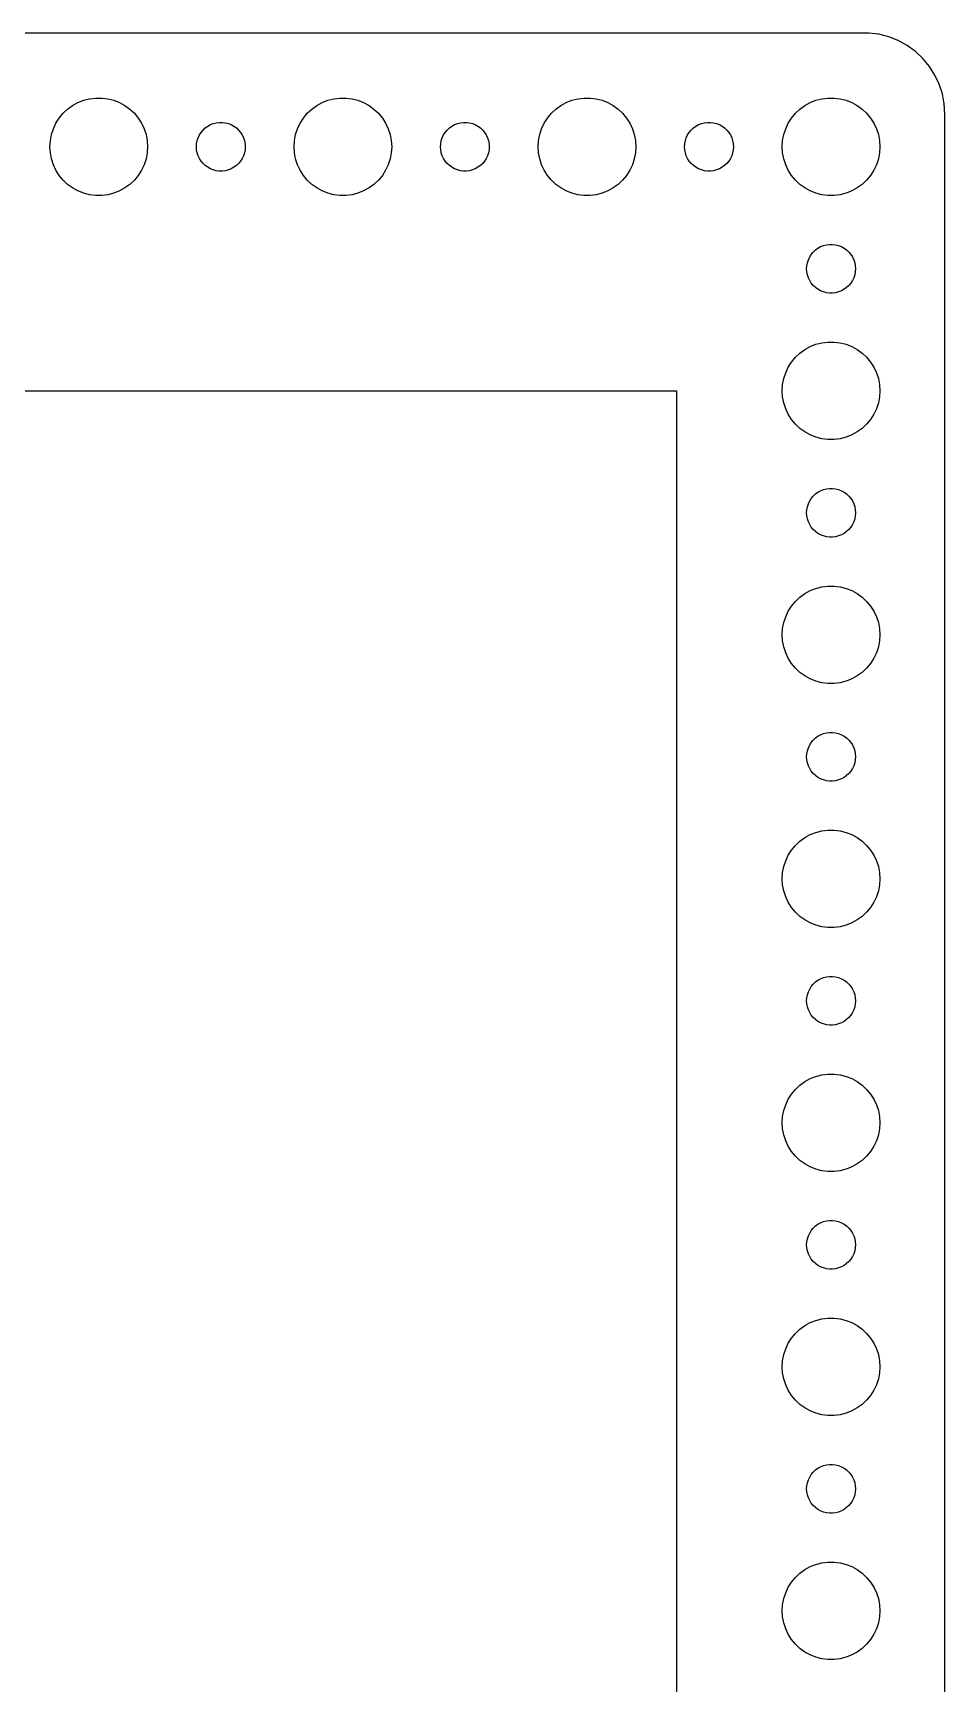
# Model space of a CAD drawing. Header units: metres. Extents: x -52 to 52, y 107 to 301.
# Drawn here: x -4 to 52, y 199.5 to 301 of the extents above; entities that cross this region are included whole.
import ezdxf

# ---------------------------------------------------------------- set-up
doc = ezdxf.new("R2010")
doc.units = ezdxf.units.M

msp = doc.modelspace()

# ---------------------------------------------------------------- linework, layer by layer
for p, q in [((47.3139, 300.99), (-47.3139, 300.99)), ((47.9369, 300.911), (47.3139, 300.99)), ((48.5451, 300.755), (47.9369, 300.911)), ((49.1289, 300.524), (48.5451, 300.755)), ((49.6791, 300.222), (49.1289, 300.524)), ((50.1871, 299.853), (49.6791, 300.222)), ((50.6448, 299.423), (50.1871, 299.853)), ((51.0451, 298.939), (50.6448, 299.423)), ((51.3815, 298.409), (51.0451, 298.939)), ((51.6489, 297.841), (51.3815, 298.409)), ((51.8429, 297.243), (51.6489, 297.841)), ((-1.91226, 296.312), (-1.60747, 296.533)), ((-1.60747, 296.533), (-1.27733, 296.714)), ((-1.27733, 296.714), (-0.92705, 296.853)), ((-0.92705, 296.853), (-0.56213, 296.947)), ((-0.56213, 296.947), (-0.18837, 296.994)), ((-0.18837, 296.994), (0.18837, 296.994)), ((0.18837, 296.994), (0.56213, 296.947)), ((0.56213, 296.947), (0.92705, 296.853)), ((0.92705, 296.853), (1.27733, 296.714)), ((1.27733, 296.714), (1.60747, 296.533)), ((1.60747, 296.533), (1.91226, 296.312)), ((13.0877, 296.312), (13.3925, 296.533)), ((13.3925, 296.533), (13.7227, 296.714)), ((13.7227, 296.714), (14.0729, 296.853)), ((14.0729, 296.853), (14.4379, 296.947)), ((14.4379, 296.947), (14.8116, 296.994)), ((14.8116, 296.994), (15.1884, 296.994)), ((15.1884, 296.994), (15.5621, 296.947)), ((15.5621, 296.947), (15.927, 296.853)), ((15.927, 296.853), (16.2773, 296.714)), ((16.2773, 296.714), (16.6075, 296.533)), ((16.6075, 296.533), (16.9123, 296.312)), ((28.0877, 296.312), (28.3925, 296.533)), ((28.3925, 296.533), (28.7227, 296.714)), ((28.7227, 296.714), (29.0729, 296.853)), ((29.0729, 296.853), (29.4379, 296.947)), ((29.4379, 296.947), (29.8116, 296.994)), ((29.8116, 296.994), (30.1884, 296.994)), ((30.1884, 296.994), (30.5621, 296.947)), ((30.5621, 296.947), (30.927, 296.853)), ((30.927, 296.853), (31.2773, 296.714)), ((31.2773, 296.714), (31.6075, 296.533)), ((31.6075, 296.533), (31.9123, 296.312)), ((43.0877, 296.312), (43.3925, 296.533)), ((43.3925, 296.533), (43.7227, 296.714)), ((43.7227, 296.714), (44.0729, 296.853)), ((44.0729, 296.853), (44.4379, 296.947)), ((44.4379, 296.947), (44.8116, 296.994)), ((44.8116, 296.994), (45.1884, 296.994)), ((45.1884, 296.994), (45.5621, 296.947)), ((45.5621, 296.947), (45.927, 296.853)), ((45.927, 296.853), (46.2773, 296.714)), ((46.2773, 296.714), (46.6075, 296.533)), ((46.6075, 296.533), (46.9123, 296.312)), ((51.9606, 296.627), (51.8429, 297.243)), ((52, 296), (51.9606, 296.627)), ((-2.78932, 295.104), (-2.62891, 295.445)), ((-2.62891, 295.445), (-2.42705, 295.763)), ((-2.42705, 295.763), (-2.1869, 296.054)), ((-2.1869, 296.054), (-1.91226, 296.312)), ((1.91226, 296.312), (2.1869, 296.054)), ((2.1869, 296.054), (2.42705, 295.763)), ((2.42705, 295.763), (2.62891, 295.445)), ((2.62891, 295.445), (2.78932, 295.104)), ((6.69626, 295.266), (6.86133, 295.357)), ((6.86133, 295.357), (7.03647, 295.427)), ((7.03647, 295.427), (7.21892, 295.473)), ((7.21892, 295.473), (7.40581, 295.497)), ((7.40581, 295.497), (7.59418, 295.497)), ((7.59418, 295.497), (7.78107, 295.473)), ((7.78107, 295.473), (7.96352, 295.427)), ((7.96352, 295.427), (8.13866, 295.357)), ((8.13866, 295.357), (8.30373, 295.266)), ((12.2107, 295.104), (12.3711, 295.445)), ((12.3711, 295.445), (12.5729, 295.763)), ((12.5729, 295.763), (12.8131, 296.054)), ((12.8131, 296.054), (13.0877, 296.312)), ((16.9123, 296.312), (17.1869, 296.054)), ((17.1869, 296.054), (17.427, 295.763)), ((17.427, 295.763), (17.6289, 295.445)), ((17.6289, 295.445), (17.7893, 295.104)), ((21.6963, 295.266), (21.8613, 295.357)), ((21.8613, 295.357), (22.0365, 295.427)), ((22.0365, 295.427), (22.2189, 295.473)), ((22.2189, 295.473), (22.4058, 295.497)), ((22.4058, 295.497), (22.5942, 295.497)), ((22.5942, 295.497), (22.7811, 295.473)), ((22.7811, 295.473), (22.9635, 295.427)), ((22.9635, 295.427), (23.1387, 295.357)), ((23.1387, 295.357), (23.3037, 295.266)), ((27.2107, 295.104), (27.3711, 295.445)), ((27.3711, 295.445), (27.5729, 295.763)), ((27.5729, 295.763), (27.8131, 296.054)), ((27.8131, 296.054), (28.0877, 296.312)), ((31.9123, 296.312), (32.1869, 296.054)), ((32.1869, 296.054), (32.427, 295.763)), ((32.427, 295.763), (32.6289, 295.445)), ((32.6289, 295.445), (32.7893, 295.104)), ((36.6963, 295.266), (36.8613, 295.357)), ((36.8613, 295.357), (37.0365, 295.427)), ((37.0365, 295.427), (37.2189, 295.473)), ((37.2189, 295.473), (37.4058, 295.497)), ((37.4058, 295.497), (37.5942, 295.497)), ((37.5942, 295.497), (37.7811, 295.473)), ((37.7811, 295.473), (37.9635, 295.427)), ((37.9635, 295.427), (38.1387, 295.357)), ((38.1387, 295.357), (38.3037, 295.266)), ((42.2107, 295.104), (42.3711, 295.445)), ((42.3711, 295.445), (42.5729, 295.763)), ((42.5729, 295.763), (42.8131, 296.054)), ((42.8131, 296.054), (43.0877, 296.312)), ((46.9123, 296.312), (47.1869, 296.054)), ((47.1869, 296.054), (47.427, 295.763)), ((47.427, 295.763), (47.6289, 295.445)), ((47.6289, 295.445), (47.7893, 295.104)), ((52, 112), (52, 296)), ((-3, 294), (-2.97633, 294.376)), ((-2.97633, 294.376), (-2.90575, 294.746)), ((-2.90575, 294.746), (-2.78932, 295.104)), ((2.78932, 295.104), (2.90575, 294.746)), ((2.90575, 294.746), (2.97633, 294.376)), ((2.97633, 294.376), (3, 294)), ((6.01183, 294.188), (6.04712, 294.373)), ((6.04712, 294.373), (6.10533, 294.552)), ((6.10533, 294.552), (6.18553, 294.723)), ((6.18553, 294.723), (6.28647, 294.882)), ((6.28647, 294.882), (6.40654, 295.027)), ((6.40654, 295.027), (6.54385, 295.156)), ((6.54385, 295.156), (6.69626, 295.266)), ((8.30373, 295.266), (8.45613, 295.156)), ((8.45613, 295.156), (8.59344, 295.027)), ((8.59344, 295.027), (8.71352, 294.882)), ((8.71352, 294.882), (8.81445, 294.723)), ((8.81445, 294.723), (8.89465, 294.552)), ((8.89465, 294.552), (8.95287, 294.373)), ((8.95287, 294.373), (8.98816, 294.188)), ((12, 294), (12.0237, 294.376)), ((12.0237, 294.376), (12.0942, 294.746)), ((12.0942, 294.746), (12.2107, 295.104)), ((17.7893, 295.104), (17.9057, 294.746)), ((17.9057, 294.746), (17.9763, 294.376)), ((17.9763, 294.376), (18, 294)), ((21.0118, 294.188), (21.0471, 294.373)), ((21.0471, 294.373), (21.1053, 294.552)), ((21.1053, 294.552), (21.1855, 294.723)), ((21.1855, 294.723), (21.2865, 294.882)), ((21.2865, 294.882), (21.4065, 295.027)), ((21.4065, 295.027), (21.5439, 295.156)), ((21.5439, 295.156), (21.6963, 295.266)), ((23.3037, 295.266), (23.4561, 295.156)), ((23.4561, 295.156), (23.5934, 295.027)), ((23.5934, 295.027), (23.7135, 294.882)), ((23.7135, 294.882), (23.8145, 294.723)), ((23.8145, 294.723), (23.8947, 294.552)), ((23.8947, 294.552), (23.9529, 294.373)), ((23.9529, 294.373), (23.9882, 294.188)), ((27, 294), (27.0237, 294.376)), ((27.0237, 294.376), (27.0942, 294.746)), ((27.0942, 294.746), (27.2107, 295.104)), ((32.7893, 295.104), (32.9057, 294.746)), ((32.9057, 294.746), (32.9763, 294.376)), ((32.9763, 294.376), (33, 294)), ((36.0118, 294.188), (36.0471, 294.373)), ((36.0471, 294.373), (36.1053, 294.552)), ((36.1053, 294.552), (36.1855, 294.723)), ((36.1855, 294.723), (36.2865, 294.882)), ((36.2865, 294.882), (36.4065, 295.027)), ((36.4065, 295.027), (36.5439, 295.156)), ((36.5439, 295.156), (36.6963, 295.266)), ((38.3037, 295.266), (38.4561, 295.156)), ((38.4561, 295.156), (38.5934, 295.027)), ((38.5934, 295.027), (38.7135, 294.882)), ((38.7135, 294.882), (38.8145, 294.723)), ((38.8145, 294.723), (38.8947, 294.552)), ((38.8947, 294.552), (38.9529, 294.373)), ((38.9529, 294.373), (38.9882, 294.188)), ((42, 294), (42.0237, 294.376)), ((42.0237, 294.376), (42.0942, 294.746)), ((42.0942, 294.746), (42.2107, 295.104)), ((47.7893, 295.104), (47.9057, 294.746)), ((47.9057, 294.746), (47.9763, 294.376)), ((47.9763, 294.376), (48, 294)), ((-2.97633, 293.624), (-3, 294)), ((-2.90575, 293.254), (-2.97633, 293.624)), ((2.97633, 293.624), (2.90575, 293.254)), ((3, 294), (2.97633, 293.624)), ((6, 294), (6.01183, 294.188)), ((6.01183, 293.812), (6, 294)), ((6.04712, 293.627), (6.01183, 293.812)), ((6.10533, 293.448), (6.04712, 293.627)), ((6.18553, 293.277), (6.10533, 293.448)), ((8.89465, 293.448), (8.81445, 293.277)), ((8.95287, 293.627), (8.89465, 293.448)), ((8.98816, 293.812), (8.95287, 293.627)), ((8.98816, 294.188), (9, 294)), ((9, 294), (8.98816, 293.812)), ((12.0237, 293.624), (12, 294)), ((12.0942, 293.254), (12.0237, 293.624)), ((17.9763, 293.624), (17.9057, 293.254)), ((18, 294), (17.9763, 293.624)), ((21, 294), (21.0118, 294.188)), ((21.0118, 293.812), (21, 294)), ((21.0471, 293.627), (21.0118, 293.812)), ((21.1053, 293.448), (21.0471, 293.627)), ((21.1855, 293.277), (21.1053, 293.448)), ((23.8947, 293.448), (23.8145, 293.277)), ((23.9529, 293.627), (23.8947, 293.448)), ((23.9882, 293.812), (23.9529, 293.627)), ((23.9882, 294.188), (24, 294)), ((24, 294), (23.9882, 293.812)), ((27.0237, 293.624), (27, 294)), ((27.0942, 293.254), (27.0237, 293.624)), ((32.9763, 293.624), (32.9057, 293.254)), ((33, 294), (32.9763, 293.624)), ((36, 294), (36.0118, 294.188)), ((36.0118, 293.812), (36, 294)), ((36.0471, 293.627), (36.0118, 293.812)), ((36.1053, 293.448), (36.0471, 293.627)), ((36.1855, 293.277), (36.1053, 293.448)), ((38.8947, 293.448), (38.8145, 293.277)), ((38.9529, 293.627), (38.8947, 293.448)), ((38.9882, 293.812), (38.9529, 293.627)), ((38.9882, 294.188), (39, 294)), ((39, 294), (38.9882, 293.812)), ((42.0237, 293.624), (42, 294)), ((42.0942, 293.254), (42.0237, 293.624)), ((47.9763, 293.624), (47.9057, 293.254)), ((48, 294), (47.9763, 293.624)), ((-2.78932, 292.896), (-2.90575, 293.254)), ((-2.62891, 292.555), (-2.78932, 292.896)), ((-2.42705, 292.237), (-2.62891, 292.555)), ((2.62891, 292.555), (2.42705, 292.237)), ((2.78932, 292.896), (2.62891, 292.555)), ((2.90575, 293.254), (2.78932, 292.896)), ((6.28647, 293.118), (6.18553, 293.277)), ((6.40654, 292.973), (6.28647, 293.118)), ((6.54385, 292.844), (6.40654, 292.973)), ((6.69626, 292.734), (6.54385, 292.844)), ((6.86133, 292.643), (6.69626, 292.734)), ((7.03647, 292.573), (6.86133, 292.643)), ((7.21892, 292.527), (7.03647, 292.573)), ((7.40581, 292.503), (7.21892, 292.527)), ((7.59418, 292.503), (7.40581, 292.503)), ((7.78107, 292.527), (7.59418, 292.503)), ((7.96352, 292.573), (7.78107, 292.527)), ((8.13866, 292.643), (7.96352, 292.573)), ((8.30373, 292.734), (8.13866, 292.643)), ((8.45613, 292.844), (8.30373, 292.734)), ((8.59344, 292.973), (8.45613, 292.844)), ((8.71352, 293.118), (8.59344, 292.973)), ((8.81445, 293.277), (8.71352, 293.118)), ((12.2107, 292.896), (12.0942, 293.254)), ((12.3711, 292.555), (12.2107, 292.896)), ((12.5729, 292.237), (12.3711, 292.555)), ((17.6289, 292.555), (17.427, 292.237)), ((17.7893, 292.896), (17.6289, 292.555)), ((17.9057, 293.254), (17.7893, 292.896)), ((21.2865, 293.118), (21.1855, 293.277)), ((21.4065, 292.973), (21.2865, 293.118)), ((21.5439, 292.844), (21.4065, 292.973)), ((21.6963, 292.734), (21.5439, 292.844)), ((21.8613, 292.643), (21.6963, 292.734)), ((22.0365, 292.573), (21.8613, 292.643)), ((22.2189, 292.527), (22.0365, 292.573)), ((22.4058, 292.503), (22.2189, 292.527)), ((22.5942, 292.503), (22.4058, 292.503)), ((22.7811, 292.527), (22.5942, 292.503)), ((22.9635, 292.573), (22.7811, 292.527)), ((23.1387, 292.643), (22.9635, 292.573)), ((23.3037, 292.734), (23.1387, 292.643)), ((23.4561, 292.844), (23.3037, 292.734)), ((23.5934, 292.973), (23.4561, 292.844)), ((23.7135, 293.118), (23.5934, 292.973)), ((23.8145, 293.277), (23.7135, 293.118)), ((27.2107, 292.896), (27.0942, 293.254)), ((27.3711, 292.555), (27.2107, 292.896)), ((27.5729, 292.237), (27.3711, 292.555)), ((32.6289, 292.555), (32.427, 292.237)), ((32.7893, 292.896), (32.6289, 292.555)), ((32.9057, 293.254), (32.7893, 292.896)), ((36.2865, 293.118), (36.1855, 293.277)), ((36.4065, 292.973), (36.2865, 293.118)), ((36.5439, 292.844), (36.4065, 292.973)), ((36.6963, 292.734), (36.5439, 292.844)), ((36.8613, 292.643), (36.6963, 292.734)), ((37.0365, 292.573), (36.8613, 292.643)), ((37.2189, 292.527), (37.0365, 292.573)), ((37.4058, 292.503), (37.2189, 292.527)), ((37.5942, 292.503), (37.4058, 292.503)), ((37.7811, 292.527), (37.5942, 292.503)), ((37.9635, 292.573), (37.7811, 292.527)), ((38.1387, 292.643), (37.9635, 292.573)), ((38.3037, 292.734), (38.1387, 292.643)), ((38.4561, 292.844), (38.3037, 292.734)), ((38.5934, 292.973), (38.4561, 292.844)), ((38.7135, 293.118), (38.5934, 292.973)), ((38.8145, 293.277), (38.7135, 293.118)), ((42.2107, 292.896), (42.0942, 293.254)), ((42.3711, 292.555), (42.2107, 292.896)), ((42.5729, 292.237), (42.3711, 292.555)), ((47.6289, 292.555), (47.427, 292.237)), ((47.7893, 292.896), (47.6289, 292.555)), ((47.9057, 293.254), (47.7893, 292.896)), ((-2.1869, 291.946), (-2.42705, 292.237)), ((-1.91226, 291.688), (-2.1869, 291.946)), ((-1.60747, 291.467), (-1.91226, 291.688)), ((-1.27733, 291.286), (-1.60747, 291.467)), ((-0.92705, 291.147), (-1.27733, 291.286)), ((1.27733, 291.286), (0.92705, 291.147)), ((1.60747, 291.467), (1.27733, 291.286)), ((1.91226, 291.688), (1.60747, 291.467)), ((2.1869, 291.946), (1.91226, 291.688)), ((2.42705, 292.237), (2.1869, 291.946)), ((12.8131, 291.946), (12.5729, 292.237)), ((13.0877, 291.688), (12.8131, 291.946)), ((13.3925, 291.467), (13.0877, 291.688)), ((13.7227, 291.286), (13.3925, 291.467)), ((14.0729, 291.147), (13.7227, 291.286)), ((16.2773, 291.286), (15.927, 291.147)), ((16.6075, 291.467), (16.2773, 291.286)), ((16.9123, 291.688), (16.6075, 291.467)), ((17.1869, 291.946), (16.9123, 291.688)), ((17.427, 292.237), (17.1869, 291.946)), ((27.8131, 291.946), (27.5729, 292.237)), ((28.0877, 291.688), (27.8131, 291.946)), ((28.3925, 291.467), (28.0877, 291.688)), ((28.7227, 291.286), (28.3925, 291.467)), ((29.0729, 291.147), (28.7227, 291.286)), ((31.2773, 291.286), (30.927, 291.147)), ((31.6075, 291.467), (31.2773, 291.286)), ((31.9123, 291.688), (31.6075, 291.467)), ((32.1869, 291.946), (31.9123, 291.688)), ((32.427, 292.237), (32.1869, 291.946)), ((42.8131, 291.946), (42.5729, 292.237)), ((43.0877, 291.688), (42.8131, 291.946)), ((43.3925, 291.467), (43.0877, 291.688)), ((43.7227, 291.286), (43.3925, 291.467)), ((44.0729, 291.147), (43.7227, 291.286)), ((46.2773, 291.286), (45.927, 291.147)), ((46.6075, 291.467), (46.2773, 291.286)), ((46.9123, 291.688), (46.6075, 291.467)), ((47.1869, 291.946), (46.9123, 291.688)), ((47.427, 292.237), (47.1869, 291.946)), ((-0.56213, 291.053), (-0.92705, 291.147)), ((-0.18837, 291.006), (-0.56213, 291.053)), ((0.18837, 291.006), (-0.18837, 291.006)), ((0.56213, 291.053), (0.18837, 291.006)), ((0.92705, 291.147), (0.56213, 291.053)), ((14.4379, 291.053), (14.0729, 291.147)), ((14.8116, 291.006), (14.4379, 291.053)), ((15.1884, 291.006), (14.8116, 291.006)), ((15.5621, 291.053), (15.1884, 291.006)), ((15.927, 291.147), (15.5621, 291.053)), ((29.4379, 291.053), (29.0729, 291.147)), ((29.8116, 291.006), (29.4379, 291.053)), ((30.1884, 291.006), (29.8116, 291.006)), ((30.5621, 291.053), (30.1884, 291.006)), ((30.927, 291.147), (30.5621, 291.053)), ((44.4379, 291.053), (44.0729, 291.147)), ((44.8116, 291.006), (44.4379, 291.053)), ((45.1884, 291.006), (44.8116, 291.006)), ((45.5621, 291.053), (45.1884, 291.006)), ((45.927, 291.147), (45.5621, 291.053)), ((43.6053, 287.052), (43.6855, 287.223)), ((43.6855, 287.223), (43.7865, 287.382)), ((43.7865, 287.382), (43.9065, 287.527)), ((43.9065, 287.527), (44.0439, 287.656)), ((44.0439, 287.656), (44.1963, 287.766)), ((44.1963, 287.766), (44.3613, 287.857)), ((44.3613, 287.857), (44.5365, 287.927)), ((44.5365, 287.927), (44.7189, 287.973)), ((44.7189, 287.973), (44.9058, 287.997)), ((44.9058, 287.997), (45.0942, 287.997)), ((45.0942, 287.997), (45.2811, 287.973)), ((45.2811, 287.973), (45.4635, 287.927)), ((45.4635, 287.927), (45.6387, 287.857)), ((45.6387, 287.857), (45.8037, 287.766)), ((45.8037, 287.766), (45.9561, 287.656)), ((45.9561, 287.656), (46.0934, 287.527)), ((46.0934, 287.527), (46.2135, 287.382)), ((46.2135, 287.382), (46.3145, 287.223)), ((46.3145, 287.223), (46.3947, 287.052)), ((43.5, 286.5), (43.5118, 286.688)), ((43.5118, 286.312), (43.5, 286.5)), ((43.5118, 286.688), (43.5471, 286.873)), ((43.5471, 286.127), (43.5118, 286.312)), ((43.5471, 286.873), (43.6053, 287.052)), ((46.3947, 287.052), (46.4529, 286.873)), ((46.4529, 286.873), (46.4882, 286.688)), ((46.4882, 286.312), (46.4529, 286.127)), ((46.4882, 286.688), (46.5, 286.5)), ((46.5, 286.5), (46.4882, 286.312)), ((43.6053, 285.948), (43.5471, 286.127)), ((43.6855, 285.777), (43.6053, 285.948)), ((43.7865, 285.618), (43.6855, 285.777)), ((43.9065, 285.473), (43.7865, 285.618)), ((44.0439, 285.344), (43.9065, 285.473)), ((44.1963, 285.234), (44.0439, 285.344)), ((44.3613, 285.143), (44.1963, 285.234)), ((45.8037, 285.234), (45.6387, 285.143)), ((45.9561, 285.344), (45.8037, 285.234)), ((46.0934, 285.473), (45.9561, 285.344)), ((46.2135, 285.618), (46.0934, 285.473)), ((46.3145, 285.777), (46.2135, 285.618)), ((46.3947, 285.948), (46.3145, 285.777)), ((46.4529, 286.127), (46.3947, 285.948)), ((44.5365, 285.073), (44.3613, 285.143)), ((44.7189, 285.027), (44.5365, 285.073)), ((44.9058, 285.003), (44.7189, 285.027)), ((45.0942, 285.003), (44.9058, 285.003)), ((45.2811, 285.027), (45.0942, 285.003)), ((45.4635, 285.073), (45.2811, 285.027)), ((45.6387, 285.143), (45.4635, 285.073)), ((42.8131, 281.054), (43.0877, 281.312)), ((43.0877, 281.312), (43.3925, 281.533)), ((43.3925, 281.533), (43.7227, 281.714)), ((43.7227, 281.714), (44.0729, 281.853)), ((44.0729, 281.853), (44.4379, 281.947)), ((44.4379, 281.947), (44.8116, 281.994)), ((44.8116, 281.994), (45.1884, 281.994)), ((45.1884, 281.994), (45.5621, 281.947)), ((45.5621, 281.947), (45.927, 281.853)), ((45.927, 281.853), (46.2773, 281.714)), ((46.2773, 281.714), (46.6075, 281.533)), ((46.6075, 281.533), (46.9123, 281.312)), ((46.9123, 281.312), (47.1869, 281.054)), ((42.2107, 280.104), (42.3711, 280.445)), ((42.3711, 280.445), (42.5729, 280.763)), ((42.5729, 280.763), (42.8131, 281.054)), ((47.1869, 281.054), (47.427, 280.763)), ((47.427, 280.763), (47.6289, 280.445)), ((47.6289, 280.445), (47.7893, 280.104)), ((42, 279), (42.0237, 279.376)), ((42.0237, 279.376), (42.0942, 279.746)), ((42.0942, 279.746), (42.2107, 280.104)), ((47.7893, 280.104), (47.9057, 279.746)), ((47.9057, 279.746), (47.9763, 279.376)), ((47.9763, 279.376), (48, 279)), ((-35.5, 279), (35.5, 279)), ((35.5, 279), (35.5, 129)), ((42.0237, 278.624), (42, 279)), ((42.0942, 278.254), (42.0237, 278.624)), ((42.2107, 277.896), (42.0942, 278.254)), ((47.9057, 278.254), (47.7893, 277.896)), ((47.9763, 278.624), (47.9057, 278.254)), ((48, 279), (47.9763, 278.624)), ((42.3711, 277.555), (42.2107, 277.896)), ((42.5729, 277.237), (42.3711, 277.555)), ((42.8131, 276.946), (42.5729, 277.237)), ((47.427, 277.237), (47.1869, 276.946)), ((47.6289, 277.555), (47.427, 277.237)), ((47.7893, 277.896), (47.6289, 277.555)), ((43.0877, 276.688), (42.8131, 276.946)), ((43.3925, 276.467), (43.0877, 276.688)), ((43.7227, 276.286), (43.3925, 276.467)), ((44.0729, 276.147), (43.7227, 276.286)), ((44.4379, 276.053), (44.0729, 276.147)), ((44.8116, 276.006), (44.4379, 276.053)), ((45.5621, 276.053), (45.1884, 276.006)), ((45.927, 276.147), (45.5621, 276.053)), ((46.2773, 276.286), (45.927, 276.147)), ((46.6075, 276.467), (46.2773, 276.286)), ((46.9123, 276.688), (46.6075, 276.467)), ((47.1869, 276.946), (46.9123, 276.688)), ((45.1884, 276.006), (44.8116, 276.006)), ((43.5471, 271.873), (43.6053, 272.052)), ((43.6053, 272.052), (43.6855, 272.223)), ((43.6855, 272.223), (43.7865, 272.382)), ((43.7865, 272.382), (43.9065, 272.527)), ((43.9065, 272.527), (44.0439, 272.656)), ((44.0439, 272.656), (44.1963, 272.766)), ((44.1963, 272.766), (44.3613, 272.857)), ((44.3613, 272.857), (44.5365, 272.927)), ((44.5365, 272.927), (44.7189, 272.973)), ((44.7189, 272.973), (44.9058, 272.997)), ((44.9058, 272.997), (45.0942, 272.997)), ((45.0942, 272.997), (45.2811, 272.973)), ((45.2811, 272.973), (45.4635, 272.927)), ((45.4635, 272.927), (45.6387, 272.857)), ((45.6387, 272.857), (45.8037, 272.766)), ((45.8037, 272.766), (45.9561, 272.656)), ((45.9561, 272.656), (46.0934, 272.527)), ((46.0934, 272.527), (46.2135, 272.382)), ((46.2135, 272.382), (46.3145, 272.223)), ((46.3145, 272.223), (46.3947, 272.052)), ((46.3947, 272.052), (46.4529, 271.873)), ((43.5, 271.5), (43.5118, 271.688)), ((43.5118, 271.312), (43.5, 271.5)), ((43.5118, 271.688), (43.5471, 271.873)), ((43.5471, 271.127), (43.5118, 271.312)), ((43.6053, 270.948), (43.5471, 271.127)), ((46.4529, 271.127), (46.3947, 270.948)), ((46.4529, 271.873), (46.4882, 271.688)), ((46.4882, 271.312), (46.4529, 271.127)), ((46.4882, 271.688), (46.5, 271.5)), ((46.5, 271.5), (46.4882, 271.312)), ((43.6855, 270.777), (43.6053, 270.948)), ((43.7865, 270.618), (43.6855, 270.777)), ((43.9065, 270.473), (43.7865, 270.618)), ((44.0439, 270.344), (43.9065, 270.473)), ((44.1963, 270.234), (44.0439, 270.344)), ((44.3613, 270.143), (44.1963, 270.234)), ((44.5365, 270.073), (44.3613, 270.143)), ((44.7189, 270.027), (44.5365, 270.073)), ((44.9058, 270.003), (44.7189, 270.027)), ((45.0942, 270.003), (44.9058, 270.003)), ((45.2811, 270.027), (45.0942, 270.003)), ((45.4635, 270.073), (45.2811, 270.027)), ((45.6387, 270.143), (45.4635, 270.073)), ((45.8037, 270.234), (45.6387, 270.143)), ((45.9561, 270.344), (45.8037, 270.234)), ((46.0934, 270.473), (45.9561, 270.344)), ((46.2135, 270.618), (46.0934, 270.473)), ((46.3145, 270.777), (46.2135, 270.618)), ((46.3947, 270.948), (46.3145, 270.777)), ((44.0729, 266.853), (44.4379, 266.947)), ((44.4379, 266.947), (44.8116, 266.994)), ((44.8116, 266.994), (45.1884, 266.994)), ((45.1884, 266.994), (45.5621, 266.947)), ((45.5621, 266.947), (45.927, 266.853)), ((42.5729, 265.763), (42.8131, 266.054)), ((42.8131, 266.054), (43.0877, 266.312)), ((43.0877, 266.312), (43.3925, 266.533)), ((43.3925, 266.533), (43.7227, 266.714)), ((43.7227, 266.714), (44.0729, 266.853)), ((45.927, 266.853), (46.2773, 266.714)), ((46.2773, 266.714), (46.6075, 266.533)), ((46.6075, 266.533), (46.9123, 266.312)), ((46.9123, 266.312), (47.1869, 266.054)), ((47.1869, 266.054), (47.427, 265.763)), ((42.0942, 264.746), (42.2107, 265.104)), ((42.2107, 265.104), (42.3711, 265.445)), ((42.3711, 265.445), (42.5729, 265.763)), ((47.427, 265.763), (47.6289, 265.445)), ((47.6289, 265.445), (47.7893, 265.104)), ((47.7893, 265.104), (47.9057, 264.746)), ((42, 264), (42.0237, 264.376)), ((42.0237, 263.624), (42, 264)), ((42.0237, 264.376), (42.0942, 264.746)), ((47.9057, 264.746), (47.9763, 264.376)), ((47.9763, 264.376), (48, 264)), ((48, 264), (47.9763, 263.624)), ((42.0942, 263.254), (42.0237, 263.624)), ((42.2107, 262.896), (42.0942, 263.254)), ((42.3711, 262.555), (42.2107, 262.896)), ((47.7893, 262.896), (47.6289, 262.555)), ((47.9057, 263.254), (47.7893, 262.896)), ((47.9763, 263.624), (47.9057, 263.254)), ((42.5729, 262.237), (42.3711, 262.555)), ((42.8131, 261.946), (42.5729, 262.237)), ((43.0877, 261.688), (42.8131, 261.946)), ((47.1869, 261.946), (46.9123, 261.688)), ((47.427, 262.237), (47.1869, 261.946)), ((47.6289, 262.555), (47.427, 262.237)), ((43.3925, 261.467), (43.0877, 261.688)), ((43.7227, 261.286), (43.3925, 261.467)), ((44.0729, 261.147), (43.7227, 261.286)), ((44.4379, 261.053), (44.0729, 261.147)), ((44.8116, 261.006), (44.4379, 261.053)), ((45.1884, 261.006), (44.8116, 261.006)), ((45.5621, 261.053), (45.1884, 261.006)), ((45.927, 261.147), (45.5621, 261.053)), ((46.2773, 261.286), (45.927, 261.147)), ((46.6075, 261.467), (46.2773, 261.286)), ((46.9123, 261.688), (46.6075, 261.467)), ((44.1963, 257.766), (44.3613, 257.857)), ((44.3613, 257.857), (44.5365, 257.927)), ((44.5365, 257.927), (44.7189, 257.973)), ((44.7189, 257.973), (44.9058, 257.997)), ((44.9058, 257.997), (45.0942, 257.997)), ((45.0942, 257.997), (45.2811, 257.973)), ((45.2811, 257.973), (45.4635, 257.927)), ((45.4635, 257.927), (45.6387, 257.857)), ((45.6387, 257.857), (45.8037, 257.766)), ((43.5118, 256.688), (43.5471, 256.873)), ((43.5471, 256.873), (43.6053, 257.052)), ((43.6053, 257.052), (43.6855, 257.223)), ((43.6855, 257.223), (43.7865, 257.382)), ((43.7865, 257.382), (43.9065, 257.527)), ((43.9065, 257.527), (44.0439, 257.656)), ((44.0439, 257.656), (44.1963, 257.766)), ((45.8037, 257.766), (45.9561, 257.656)), ((45.9561, 257.656), (46.0934, 257.527)), ((46.0934, 257.527), (46.2135, 257.382)), ((46.2135, 257.382), (46.3145, 257.223)), ((46.3145, 257.223), (46.3947, 257.052)), ((46.3947, 257.052), (46.4529, 256.873)), ((46.4529, 256.873), (46.4882, 256.688)), ((43.5, 256.5), (43.5118, 256.688)), ((43.5118, 256.312), (43.5, 256.5)), ((43.5471, 256.127), (43.5118, 256.312)), ((43.6053, 255.948), (43.5471, 256.127)), ((43.6855, 255.777), (43.6053, 255.948)), ((43.7865, 255.618), (43.6855, 255.777)), ((46.3145, 255.777), (46.2135, 255.618)), ((46.3947, 255.948), (46.3145, 255.777)), ((46.4529, 256.127), (46.3947, 255.948)), ((46.4882, 256.312), (46.4529, 256.127)), ((46.4882, 256.688), (46.5, 256.5)), ((46.5, 256.5), (46.4882, 256.312)), ((43.9065, 255.473), (43.7865, 255.618)), ((44.0439, 255.344), (43.9065, 255.473)), ((44.1963, 255.234), (44.0439, 255.344)), ((44.3613, 255.143), (44.1963, 255.234)), ((44.5365, 255.073), (44.3613, 255.143)), ((44.7189, 255.027), (44.5365, 255.073)), ((44.9058, 255.003), (44.7189, 255.027)), ((45.0942, 255.003), (44.9058, 255.003)), ((45.2811, 255.027), (45.0942, 255.003)), ((45.4635, 255.073), (45.2811, 255.027)), ((45.6387, 255.143), (45.4635, 255.073)), ((45.8037, 255.234), (45.6387, 255.143)), ((45.9561, 255.344), (45.8037, 255.234)), ((46.0934, 255.473), (45.9561, 255.344)), ((46.2135, 255.618), (46.0934, 255.473)), ((43.3925, 251.533), (43.7227, 251.714)), ((43.7227, 251.714), (44.0729, 251.853)), ((44.0729, 251.853), (44.4379, 251.947)), ((44.4379, 251.947), (44.8116, 251.994)), ((44.8116, 251.994), (45.1884, 251.994)), ((45.1884, 251.994), (45.5621, 251.947)), ((45.5621, 251.947), (45.927, 251.853)), ((45.927, 251.853), (46.2773, 251.714)), ((46.2773, 251.714), (46.6075, 251.533)), ((42.3711, 250.445), (42.5729, 250.763)), ((42.5729, 250.763), (42.8131, 251.054)), ((42.8131, 251.054), (43.0877, 251.312)), ((43.0877, 251.312), (43.3925, 251.533)), ((46.6075, 251.533), (46.9123, 251.312)), ((46.9123, 251.312), (47.1869, 251.054)), ((47.1869, 251.054), (47.427, 250.763)), ((47.427, 250.763), (47.6289, 250.445)), ((42.0237, 249.376), (42.0942, 249.746)), ((42.0942, 249.746), (42.2107, 250.104)), ((42.2107, 250.104), (42.3711, 250.445)), ((47.6289, 250.445), (47.7893, 250.104)), ((47.7893, 250.104), (47.9057, 249.746)), ((47.9057, 249.746), (47.9763, 249.376)), ((42, 249), (42.0237, 249.376)), ((42.0237, 248.624), (42, 249)), ((47.9763, 249.376), (48, 249)), ((48, 249), (47.9763, 248.624)), ((42.0942, 248.254), (42.0237, 248.624)), ((42.2107, 247.896), (42.0942, 248.254)), ((42.3711, 247.555), (42.2107, 247.896)), ((47.7893, 247.896), (47.6289, 247.555)), ((47.9057, 248.254), (47.7893, 247.896)), ((47.9763, 248.624), (47.9057, 248.254)), ((42.5729, 247.237), (42.3711, 247.555)), ((42.8131, 246.946), (42.5729, 247.237)), ((43.0877, 246.688), (42.8131, 246.946)), ((43.3925, 246.467), (43.0877, 246.688)), ((46.9123, 246.688), (46.6075, 246.467)), ((47.1869, 246.946), (46.9123, 246.688)), ((47.427, 247.237), (47.1869, 246.946)), ((47.6289, 247.555), (47.427, 247.237)), ((43.7227, 246.286), (43.3925, 246.467)), ((44.0729, 246.147), (43.7227, 246.286)), ((44.4379, 246.053), (44.0729, 246.147)), ((44.8116, 246.006), (44.4379, 246.053)), ((45.1884, 246.006), (44.8116, 246.006)), ((45.5621, 246.053), (45.1884, 246.006)), ((45.927, 246.147), (45.5621, 246.053)), ((46.2773, 246.286), (45.927, 246.147)), ((46.6075, 246.467), (46.2773, 246.286)), ((43.9065, 242.527), (44.0439, 242.656)), ((44.0439, 242.656), (44.1963, 242.766)), ((44.1963, 242.766), (44.3613, 242.857)), ((44.3613, 242.857), (44.5365, 242.927)), ((44.5365, 242.927), (44.7189, 242.973)), ((44.7189, 242.973), (44.9058, 242.997)), ((44.9058, 242.997), (45.0942, 242.997)), ((45.0942, 242.997), (45.2811, 242.973)), ((45.2811, 242.973), (45.4635, 242.927)), ((45.4635, 242.927), (45.6387, 242.857)), ((45.6387, 242.857), (45.8037, 242.766)), ((45.8037, 242.766), (45.9561, 242.656)), ((45.9561, 242.656), (46.0934, 242.527)), ((43.5, 241.5), (43.5118, 241.688)), ((43.5118, 241.688), (43.5471, 241.873)), ((43.5471, 241.873), (43.6053, 242.052)), ((43.6053, 242.052), (43.6855, 242.223)), ((43.6855, 242.223), (43.7865, 242.382)), ((43.7865, 242.382), (43.9065, 242.527)), ((46.0934, 242.527), (46.2135, 242.382)), ((46.2135, 242.382), (46.3145, 242.223)), ((46.3145, 242.223), (46.3947, 242.052)), ((46.3947, 242.052), (46.4529, 241.873)), ((46.4529, 241.873), (46.4882, 241.688)), ((46.4882, 241.688), (46.5, 241.5)), ((43.5118, 241.312), (43.5, 241.5)), ((43.5471, 241.127), (43.5118, 241.312)), ((43.6053, 240.948), (43.5471, 241.127)), ((43.6855, 240.777), (43.6053, 240.948)), ((43.7865, 240.618), (43.6855, 240.777)), ((43.9065, 240.473), (43.7865, 240.618)), ((46.2135, 240.618), (46.0934, 240.473)), ((46.3145, 240.777), (46.2135, 240.618)), ((46.3947, 240.948), (46.3145, 240.777)), ((46.4529, 241.127), (46.3947, 240.948)), ((46.4882, 241.312), (46.4529, 241.127)), ((46.5, 241.5), (46.4882, 241.312)), ((44.0439, 240.344), (43.9065, 240.473)), ((44.1963, 240.234), (44.0439, 240.344)), ((44.3613, 240.143), (44.1963, 240.234)), ((44.5365, 240.073), (44.3613, 240.143)), ((44.7189, 240.027), (44.5365, 240.073)), ((44.9058, 240.003), (44.7189, 240.027)), ((45.0942, 240.003), (44.9058, 240.003)), ((45.2811, 240.027), (45.0942, 240.003)), ((45.4635, 240.073), (45.2811, 240.027)), ((45.6387, 240.143), (45.4635, 240.073)), ((45.8037, 240.234), (45.6387, 240.143)), ((45.9561, 240.344), (45.8037, 240.234)), ((46.0934, 240.473), (45.9561, 240.344)), ((43.0877, 236.312), (43.3925, 236.533)), ((43.3925, 236.533), (43.7227, 236.714)), ((43.7227, 236.714), (44.0729, 236.853)), ((44.0729, 236.853), (44.4379, 236.947)), ((44.4379, 236.947), (44.8116, 236.994)), ((44.8116, 236.994), (45.1884, 236.994)), ((45.1884, 236.994), (45.5621, 236.947)), ((45.5621, 236.947), (45.927, 236.853)), ((45.927, 236.853), (46.2773, 236.714)), ((46.2773, 236.714), (46.6075, 236.533)), ((46.6075, 236.533), (46.9123, 236.312)), ((42.3711, 235.445), (42.5729, 235.763)), ((42.5729, 235.763), (42.8131, 236.054)), ((42.8131, 236.054), (43.0877, 236.312)), ((46.9123, 236.312), (47.1869, 236.054)), ((47.1869, 236.054), (47.427, 235.763)), ((47.427, 235.763), (47.6289, 235.445)), ((42.0237, 234.376), (42.0942, 234.746)), ((42.0942, 234.746), (42.2107, 235.104)), ((42.2107, 235.104), (42.3711, 235.445)), ((47.6289, 235.445), (47.7893, 235.104)), ((47.7893, 235.104), (47.9057, 234.746)), ((47.9057, 234.746), (47.9763, 234.376)), ((42, 234), (42.0237, 234.376)), ((42.0237, 233.624), (42, 234)), ((42.0942, 233.254), (42.0237, 233.624)), ((47.9763, 233.624), (47.9057, 233.254)), ((47.9763, 234.376), (48, 234)), ((48, 234), (47.9763, 233.624)), ((42.2107, 232.896), (42.0942, 233.254)), ((42.3711, 232.555), (42.2107, 232.896)), ((42.5729, 232.237), (42.3711, 232.555)), ((47.6289, 232.555), (47.427, 232.237)), ((47.7893, 232.896), (47.6289, 232.555)), ((47.9057, 233.254), (47.7893, 232.896)), ((42.8131, 231.946), (42.5729, 232.237)), ((43.0877, 231.688), (42.8131, 231.946)), ((43.3925, 231.467), (43.0877, 231.688)), ((43.7227, 231.286), (43.3925, 231.467)), ((46.6075, 231.467), (46.2773, 231.286)), ((46.9123, 231.688), (46.6075, 231.467)), ((47.1869, 231.946), (46.9123, 231.688)), ((47.427, 232.237), (47.1869, 231.946)), ((44.0729, 231.147), (43.7227, 231.286)), ((44.4379, 231.053), (44.0729, 231.147)), ((44.8116, 231.006), (44.4379, 231.053)), ((45.1884, 231.006), (44.8116, 231.006)), ((45.5621, 231.053), (45.1884, 231.006)), ((45.927, 231.147), (45.5621, 231.053)), ((46.2773, 231.286), (45.927, 231.147)), ((43.6855, 227.223), (43.7865, 227.382)), ((43.7865, 227.382), (43.9065, 227.527)), ((43.9065, 227.527), (44.0439, 227.656)), ((44.0439, 227.656), (44.1963, 227.766)), ((44.1963, 227.766), (44.3613, 227.857)), ((44.3613, 227.857), (44.5365, 227.927)), ((44.5365, 227.927), (44.7189, 227.973)), ((44.7189, 227.973), (44.9058, 227.997)), ((44.9058, 227.997), (45.0942, 227.997)), ((45.0942, 227.997), (45.2811, 227.973)), ((45.2811, 227.973), (45.4635, 227.927)), ((45.4635, 227.927), (45.6387, 227.857)), ((45.6387, 227.857), (45.8037, 227.766)), ((45.8037, 227.766), (45.9561, 227.656)), ((45.9561, 227.656), (46.0934, 227.527)), ((46.0934, 227.527), (46.2135, 227.382)), ((46.2135, 227.382), (46.3145, 227.223)), ((43.5, 226.5), (43.5118, 226.688)), ((43.5118, 226.312), (43.5, 226.5)), ((43.5118, 226.688), (43.5471, 226.873)), ((43.5471, 226.873), (43.6053, 227.052)), ((43.6053, 227.052), (43.6855, 227.223)), ((46.3145, 227.223), (46.3947, 227.052)), ((46.3947, 227.052), (46.4529, 226.873)), ((46.4529, 226.873), (46.4882, 226.688)), ((46.4882, 226.688), (46.5, 226.5)), ((46.5, 226.5), (46.4882, 226.312)), ((43.5471, 226.127), (43.5118, 226.312)), ((43.6053, 225.948), (43.5471, 226.127)), ((43.6855, 225.777), (43.6053, 225.948)), ((43.7865, 225.618), (43.6855, 225.777)), ((43.9065, 225.473), (43.7865, 225.618)), ((44.0439, 225.344), (43.9065, 225.473)), ((44.1963, 225.234), (44.0439, 225.344)), ((45.9561, 225.344), (45.8037, 225.234)), ((46.0934, 225.473), (45.9561, 225.344)), ((46.2135, 225.618), (46.0934, 225.473)), ((46.3145, 225.777), (46.2135, 225.618)), ((46.3947, 225.948), (46.3145, 225.777)), ((46.4529, 226.127), (46.3947, 225.948)), ((46.4882, 226.312), (46.4529, 226.127)), ((44.3613, 225.143), (44.1963, 225.234)), ((44.5365, 225.073), (44.3613, 225.143)), ((44.7189, 225.027), (44.5365, 225.073)), ((44.9058, 225.003), (44.7189, 225.027)), ((45.0942, 225.003), (44.9058, 225.003)), ((45.2811, 225.027), (45.0942, 225.003)), ((45.4635, 225.073), (45.2811, 225.027)), ((45.6387, 225.143), (45.4635, 225.073)), ((45.8037, 225.234), (45.6387, 225.143)), ((42.8131, 221.054), (43.0877, 221.312)), ((43.0877, 221.312), (43.3925, 221.533)), ((43.3925, 221.533), (43.7227, 221.714)), ((43.7227, 221.714), (44.0729, 221.853)), ((44.0729, 221.853), (44.4379, 221.947)), ((44.4379, 221.947), (44.8116, 221.994)), ((44.8116, 221.994), (45.1884, 221.994)), ((45.1884, 221.994), (45.5621, 221.947)), ((45.5621, 221.947), (45.927, 221.853)), ((45.927, 221.853), (46.2773, 221.714)), ((46.2773, 221.714), (46.6075, 221.533)), ((46.6075, 221.533), (46.9123, 221.312)), ((46.9123, 221.312), (47.1869, 221.054)), ((42.2107, 220.104), (42.3711, 220.445)), ((42.3711, 220.445), (42.5729, 220.763)), ((42.5729, 220.763), (42.8131, 221.054)), ((47.1869, 221.054), (47.427, 220.763)), ((47.427, 220.763), (47.6289, 220.445)), ((47.6289, 220.445), (47.7893, 220.104)), ((42, 219), (42.0237, 219.376)), ((42.0237, 219.376), (42.0942, 219.746)), ((42.0942, 219.746), (42.2107, 220.104)), ((47.7893, 220.104), (47.9057, 219.746)), ((47.9057, 219.746), (47.9763, 219.376)), ((47.9763, 219.376), (48, 219)), ((42.0237, 218.624), (42, 219)), ((42.0942, 218.254), (42.0237, 218.624)), ((42.2107, 217.896), (42.0942, 218.254)), ((47.9057, 218.254), (47.7893, 217.896)), ((47.9763, 218.624), (47.9057, 218.254)), ((48, 219), (47.9763, 218.624)), ((42.3711, 217.555), (42.2107, 217.896)), ((42.5729, 217.237), (42.3711, 217.555)), ((42.8131, 216.946), (42.5729, 217.237)), ((47.427, 217.237), (47.1869, 216.946)), ((47.6289, 217.555), (47.427, 217.237)), ((47.7893, 217.896), (47.6289, 217.555)), ((43.0877, 216.688), (42.8131, 216.946)), ((43.3925, 216.467), (43.0877, 216.688)), ((43.7227, 216.286), (43.3925, 216.467)), ((44.0729, 216.147), (43.7227, 216.286)), ((46.2773, 216.286), (45.927, 216.147)), ((46.6075, 216.467), (46.2773, 216.286)), ((46.9123, 216.688), (46.6075, 216.467)), ((47.1869, 216.946), (46.9123, 216.688)), ((44.4379, 216.053), (44.0729, 216.147)), ((44.8116, 216.006), (44.4379, 216.053)), ((45.1884, 216.006), (44.8116, 216.006)), ((45.5621, 216.053), (45.1884, 216.006)), ((45.927, 216.147), (45.5621, 216.053)), ((43.6053, 212.052), (43.6855, 212.223)), ((43.6855, 212.223), (43.7865, 212.382)), ((43.7865, 212.382), (43.9065, 212.527)), ((43.9065, 212.527), (44.0439, 212.656)), ((44.0439, 212.656), (44.1963, 212.766)), ((44.1963, 212.766), (44.3613, 212.857)), ((44.3613, 212.857), (44.5365, 212.927)), ((44.5365, 212.927), (44.7189, 212.973)), ((44.7189, 212.973), (44.9058, 212.997)), ((44.9058, 212.997), (45.0942, 212.997)), ((45.0942, 212.997), (45.2811, 212.973)), ((45.2811, 212.973), (45.4635, 212.927)), ((45.4635, 212.927), (45.6387, 212.857)), ((45.6387, 212.857), (45.8037, 212.766)), ((45.8037, 212.766), (45.9561, 212.656)), ((45.9561, 212.656), (46.0934, 212.527)), ((46.0934, 212.527), (46.2135, 212.382)), ((46.2135, 212.382), (46.3145, 212.223)), ((46.3145, 212.223), (46.3947, 212.052)), ((43.5, 211.5), (43.5118, 211.688)), ((43.5118, 211.312), (43.5, 211.5)), ((43.5118, 211.688), (43.5471, 211.873)), ((43.5471, 211.127), (43.5118, 211.312)), ((43.5471, 211.873), (43.6053, 212.052)), ((43.6053, 210.948), (43.5471, 211.127)), ((46.3947, 212.052), (46.4529, 211.873)), ((46.4529, 211.127), (46.3947, 210.948)), ((46.4529, 211.873), (46.4882, 211.688)), ((46.4882, 211.312), (46.4529, 211.127)), ((46.4882, 211.688), (46.5, 211.5)), ((46.5, 211.5), (46.4882, 211.312)), ((43.6855, 210.777), (43.6053, 210.948)), ((43.7865, 210.618), (43.6855, 210.777)), ((43.9065, 210.473), (43.7865, 210.618)), ((44.0439, 210.344), (43.9065, 210.473)), ((44.1963, 210.234), (44.0439, 210.344)), ((44.3613, 210.143), (44.1963, 210.234)), ((44.5365, 210.073), (44.3613, 210.143)), ((45.6387, 210.143), (45.4635, 210.073)), ((45.8037, 210.234), (45.6387, 210.143)), ((45.9561, 210.344), (45.8037, 210.234)), ((46.0934, 210.473), (45.9561, 210.344)), ((46.2135, 210.618), (46.0934, 210.473)), ((46.3145, 210.777), (46.2135, 210.618)), ((46.3947, 210.948), (46.3145, 210.777)), ((44.7189, 210.027), (44.5365, 210.073)), ((44.9058, 210.003), (44.7189, 210.027)), ((45.0942, 210.003), (44.9058, 210.003)), ((45.2811, 210.027), (45.0942, 210.003)), ((45.4635, 210.073), (45.2811, 210.027)), ((42.5729, 205.763), (42.8131, 206.054)), ((42.8131, 206.054), (43.0877, 206.312)), ((43.0877, 206.312), (43.3925, 206.533)), ((43.3925, 206.533), (43.7227, 206.714)), ((43.7227, 206.714), (44.0729, 206.853)), ((44.0729, 206.853), (44.4379, 206.947)), ((44.4379, 206.947), (44.8116, 206.994)), ((44.8116, 206.994), (45.1884, 206.994)), ((45.1884, 206.994), (45.5621, 206.947)), ((45.5621, 206.947), (45.927, 206.853)), ((45.927, 206.853), (46.2773, 206.714)), ((46.2773, 206.714), (46.6075, 206.533)), ((46.6075, 206.533), (46.9123, 206.312)), ((46.9123, 206.312), (47.1869, 206.054)), ((47.1869, 206.054), (47.427, 205.763)), ((42.0942, 204.746), (42.2107, 205.104)), ((42.2107, 205.104), (42.3711, 205.445)), ((42.3711, 205.445), (42.5729, 205.763)), ((47.427, 205.763), (47.6289, 205.445)), ((47.6289, 205.445), (47.7893, 205.104)), ((47.7893, 205.104), (47.9057, 204.746)), ((42, 204), (42.0237, 204.376)), ((42.0237, 203.624), (42, 204)), ((42.0237, 204.376), (42.0942, 204.746)), ((47.9057, 204.746), (47.9763, 204.376)), ((47.9763, 204.376), (48, 204)), ((48, 204), (47.9763, 203.624)), ((42.0942, 203.254), (42.0237, 203.624)), ((42.2107, 202.896), (42.0942, 203.254)), ((47.9057, 203.254), (47.7893, 202.896)), ((47.9763, 203.624), (47.9057, 203.254)), ((42.3711, 202.555), (42.2107, 202.896)), ((42.5729, 202.237), (42.3711, 202.555)), ((42.8131, 201.946), (42.5729, 202.237)), ((47.427, 202.237), (47.1869, 201.946)), ((47.6289, 202.555), (47.427, 202.237)), ((47.7893, 202.896), (47.6289, 202.555)), ((43.0877, 201.688), (42.8131, 201.946)), ((43.3925, 201.467), (43.0877, 201.688)), ((43.7227, 201.286), (43.3925, 201.467)), ((44.0729, 201.147), (43.7227, 201.286)), ((44.4379, 201.053), (44.0729, 201.147)), ((44.8116, 201.006), (44.4379, 201.053)), ((45.1884, 201.006), (44.8116, 201.006)), ((45.5621, 201.053), (45.1884, 201.006)), ((45.927, 201.147), (45.5621, 201.053)), ((46.2773, 201.286), (45.927, 201.147)), ((46.6075, 201.467), (46.2773, 201.286)), ((46.9123, 201.688), (46.6075, 201.467)), ((47.1869, 201.946), (46.9123, 201.688))]:
    msp.add_line(p, q)

doc.saveas('drawing.dxf')
